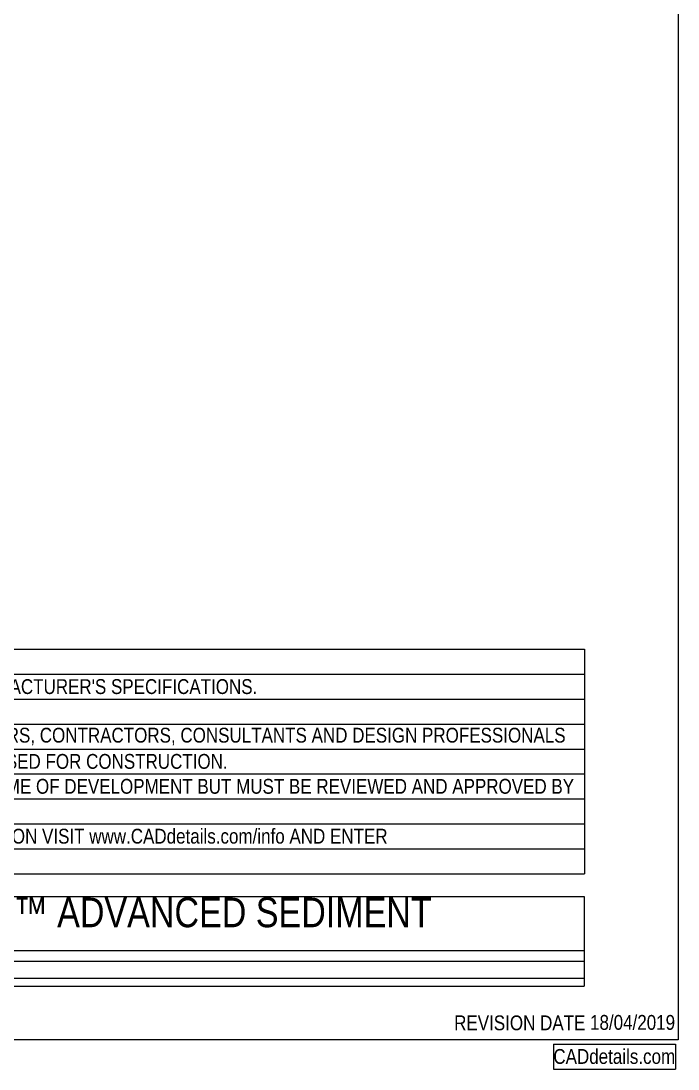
# Model space of a CAD drawing. Extents: x -8 to 216, y -5 to 280.
# Drawn here: x 110.6 to 216, y -4.7 to 163.5 of the extents above; entities that cross this region are included whole.
import ezdxf

# ---------------------------------------------------------------- set-up
doc = ezdxf.new("R2010")
doc.units = 0
doc.header["$LTSCALE"] = 10
doc.header["$MEASUREMENT"] = 0
doc.layers.get('0').update_dxf_attribs({"linetype": 'CONTINUOUS'})
doc.layers.get('Defpoints').update_dxf_attribs({"linetype": 'CONTINUOUS'})
for name, color, linetype in [('2628-LOGO$0$CADdetails-7-VERYFINE', 7, 'CONTINUOUS'), ('2628-LOGO$0$CADdetails-FRAME', 7, 'CONTINUOUS'), ('CADdetails-1-FINE', 1, 'CONTINUOUS'), ('CADdetails-2-FINELIGHT', 2, 'CONTINUOUS'), ('CADdetails-7-VERYFINE', 7, 'CONTINUOUS')]:
    doc.layers.add(name, color=color, linetype=linetype)
doc.styles.add('2628-LOGO$0$CADdetails-DIMENSIONS', font='ARIALN.TTF', dxfattribs={"height": 2.38})
doc.styles.add('2628-LOGO$0$CADdetails-NOTES', font='ARIALN.TTF', dxfattribs={"height": 2.38})
doc.styles.add('CADdetails-DETAILTITLE', font='ARIALN.TTF', dxfattribs={"height": 4.77})
doc.styles.add('CADdetails-NOTES', font='ARIALN.TTF', dxfattribs={"height": 2.38})

# ---------------------------------------------------------------- blocks, each defined once
blk = doc.blocks.new('*T43')
at = {"layer": 'Defpoints', "color": 8, "linetype": 'ByBlock', "lineweight": 0, "transparency": 16777216}
for p, q in [((0, 0), (184.71, 0)), ((0, 0), (0, -36)), ((184.71, 0), (184.71, -36)), ((0, -4), (184.71, -4)), ((0, -8), (184.71, -8)), ((0, -12), (184.71, -12)), ((0, -16), (184.71, -16)), ((0, -20), (184.71, -20)), ((0, -24), (184.71, -24)), ((0, -28), (184.71, -28)), ((0, -32), (184.71, -32)), ((0, -36), (184.71, -36))]:
    blk.add_line(p, q, dxfattribs=at)
at = {"layer": '2628-LOGO$0$CADdetails-FRAME', "transparency": 16777216, "char_height": 2.38, "width": 184.5948, "attachment_point": 4, "style": '2628-LOGO$0$CADdetails-NOTES'}
for s, insert in [('NOTES:', (0.06, -2)), ("1.   INSTALLATION TO BE COMPLETED IN ACCORDANCE WITH MANUFACTURER'S SPECIFICATIONS.", (0.06, -6)), ('2.   DO NOT SCALE DRAWING.', (0.06, -10)), ('3.   THIS DRAWING IS INTENDED FOR USE BY ARCHITECTS, ENGINEERS, CONTRACTORS, CONSULTANTS AND DESIGN PROFESSIONALS', (0.06, -14)), ('      FOR PLANNING PURPOSES ONLY.  THIS DRAWING MAY NOT BE USED FOR CONSTRUCTION.', (0.06, -18)), ('4.   ALL INFORMATION CONTAINED HEREIN WAS CURRENT AT THE TIME OF DEVELOPMENT BUT MUST BE REVIEWED AND APPROVED BY', (0.06, -22)), ('      THE PRODUCT MANUFACTURER TO BE CONSIDERED ACCURATE.', (0.06, -26)), ("5.   CONTRACTOR'S NOTE: FOR PRODUCT AND COMPANY INFORMATION VISIT www.CADdetails.com/info AND ENTER", (0.06, -30)), ('      REFERENCE NUMBER', (0.06, -34))]:
    blk.add_mtext(s, dxfattribs=dict(at, insert=insert))
blk = doc.blocks.new('*T44')
at = {"layer": 'Defpoints', "color": 8, "linetype": 'ByBlock', "lineweight": 0, "transparency": 16777216}
for p, q in [((0, 0), (19.6, 0)), ((0, 0), (0, -4)), ((19.6, 0), (19.6, -4)), ((0, -4), (19.6, -4))]:
    blk.add_line(p, q, dxfattribs=at)
at = {"layer": '2628-LOGO$0$CADdetails-7-VERYFINE', "transparency": 16777216, "insert": (19.54, -2), "char_height": 2.38, "width": 19.4793, "attachment_point": 6, "style": '2628-LOGO$0$CADdetails-NOTES'}
blk.add_mtext('CADdetails.com', dxfattribs=at)
blk = doc.blocks.new('2628-LOGO')
at = {"layer": '2628-LOGO$0$CADdetails-FRAME'}
for p, q in [((216, 280), (216, 0)), ((216, 0), (0, 0))]:
    blk.add_line(p, q, dxfattribs=at)
for name, p in [('*T43', (16.3, 62.65)), ('*T44', (196, -0.69))]:
    blk.add_blockref(name, p)
at = {"layer": '2628-LOGO$0$CADdetails-7-VERYFINE', "char_height": 2.38, "attachment_point": 1}
for s, width, gutter_width, insert, style in [('REVISION DATE', 24.5006, 11.9, (180.08, 3.91), '2628-LOGO$0$CADdetails-NOTES'), ('18/04/2019', 13.6761, 23.85, (201.88, 3.98), '2628-LOGO$0$CADdetails-DIMENSIONS')]:
    blk.add_mtext_dynamic_manual_height_columns(s, width=width, gutter_width=gutter_width, heights=[0], dxfattribs=dict(at, insert=insert, style=style))
blk = doc.blocks.new('*T33')
at = {"layer": 'Defpoints', "color": 8, "linetype": 'ByBlock', "lineweight": 0, "transparency": 16777216}
for p, q in [((0, 0), (165.2, 0)), ((0, 0), (0, -4)), ((165.2, 0), (165.2, -4)), ((0, -4), (165.2, -4))]:
    blk.add_line(p, q, dxfattribs=at)
at = {"layer": 'CADdetails-1-FINE', "transparency": 16777216, "insert": (0.06, -2), "char_height": 2.38, "width": 165.0809, "attachment_point": 4, "style": 'CADdetails-NOTES'}
blk.add_mtext('PEAK DIVERSION STORMFILTER 8X11', dxfattribs=at)
blk = doc.blocks.new('*T34')
at = {"layer": 'Defpoints', "color": 8, "linetype": 'ByBlock', "lineweight": 0, "transparency": 16777216}
for p, q in [((0, 0), (165.65, 0)), ((0, 0), (0, -13.09)), ((165.65, 0), (165.65, -13.09)), ((0, -13.09), (165.65, -13.09))]:
    blk.add_line(p, q, dxfattribs=at)
at = {"layer": 'CADdetails-2-FINELIGHT', "transparency": 16777216, "insert": (0.06, -6.55), "char_height": 4.77, "width": 165.5323, "attachment_point": 4, "style": 'CADdetails-DETAILTITLE'}
blk.add_mtext('THE CASCADE SEPARATOR™ ADVANCED SEDIMENT CAPTURE TECHNOLOGY', dxfattribs=at)

msp = doc.modelspace()

# ---------------------------------------------------------------- linework, layer by layer
at = {"layer": 'CADdetails-2-FINELIGHT'}
msp.add_line((16.299, 14.322), (200.936, 14.322), dxfattribs=at)

# ---------------------------------------------------------------- block references
for name, p in [('*T34', (35.283, 22.987)), ('*T33', (35.735, 12.622))]:
    msp.add_blockref(name, p)
at = {"layer": 'CADdetails-7-VERYFINE'}
msp.add_blockref('2628-LOGO', (0, 0), dxfattribs=at)

doc.saveas('drawing.dxf')
